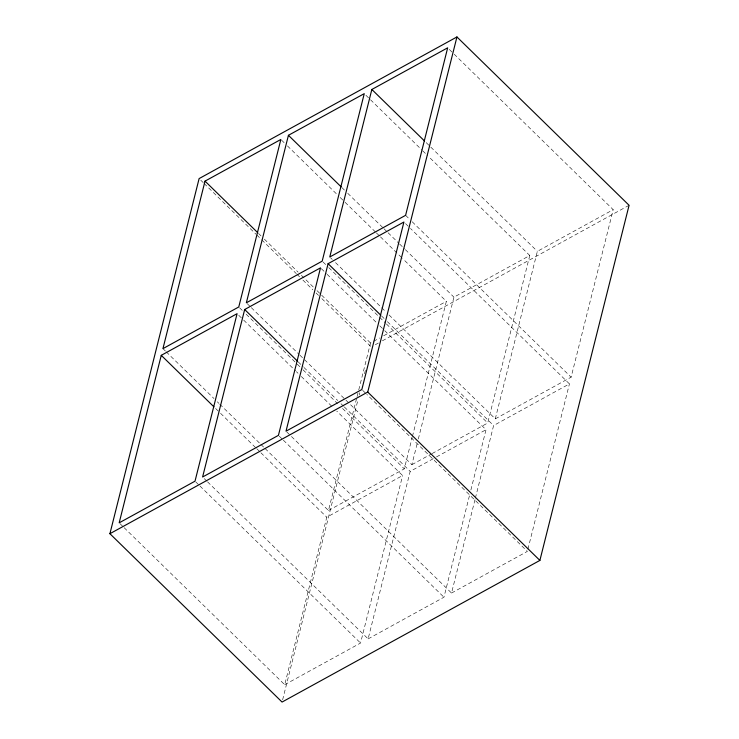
<?xml version="1.0" encoding="UTF-8"?>
<svg xmlns="http://www.w3.org/2000/svg" width="739" height="739" viewBox="0 0 739 739"><rect width="100%" height="100%" fill="white"/><g stroke="black" fill="none" stroke-linecap="round" stroke-linejoin="round"><path stroke-width="0.55" stroke-dasharray="3.69 2.77" d="M124.124 527.674L284.709 684.711L326.777 517.198L402.607 475.537L336.735 411.115M265.052 448.49L328.467 510.501L356.789 397.711M357.076 396.594L358.48 391.014M358.757 389.896L370.535 342.988L372.558 341.88M282.621 699.815L358.073 399.42M359.2 394.949L359.754 392.723M364.53 373.731L365.371 370.387M284.709 684.711L360.54 643.05L402.607 475.537M328.467 510.501L404.298 468.84L412.15 437.571M412.427 436.453L446.365 301.336L402.727 258.65M207.539 481.846L368.114 638.884L410.191 471.371L435.474 457.487M346 400.252L411.872 464.674L417.202 443.455M418.329 438.994L453.949 297.17L529.78 255.509L428.491 156.456M368.114 638.884L443.945 597.223L469.755 494.483M470.872 490.022L486.022 429.719L384.733 330.666M432.093 453.561L487.703 423.013L529.78 255.509M286.834 432.001L451.529 593.057L475.094 499.25M475.371 498.132L493.606 425.553L569.436 383.892L410.505 228.471M389.056 314.962L495.287 418.847L537.364 251.343L613.194 209.682L454.263 54.261M527.923 549.16L569.436 383.892M495.287 418.847L571.118 377.186L613.194 209.682M373.574 341.326L379.634 337.991M383.68 335.774L446.365 301.336M375.301 344.716L378.34 343.044M382.377 340.827L629.083 205.294M411.872 464.674L431.086 454.125M436.481 456.933L486.022 429.719M451.529 593.057L527.36 551.396L366.784 394.367M449.321 49.43L453.441 53.457M426.191 142.627L537.364 251.343M365.907 95.257L421.904 150.017M422.726 150.821L427.669 155.652M405.6 215.326L408.889 218.55M412.186 221.765L571.118 377.186M405.563 223.631L409.683 227.658M341.954 187.651L344.429 190.062M347.718 193.285L383.135 227.908M383.957 228.72L387.245 231.935M388.077 232.739L398.774 243.214M399.605 244.018L404.538 248.849M405.369 249.653L453.949 297.17M281.67 140.271L284.146 142.692M287.434 145.906L336.845 194.228M340.143 197.452L344.254 201.479M345.076 202.283L375.551 232.074M376.373 232.887L379.67 236.101M380.493 236.905L401.896 257.846M330.592 257.791L332.236 259.398M335.534 262.622L385.767 311.747M381.61 316.033L384.086 318.444M387.375 321.668L493.606 425.553M323.008 261.957L327.95 266.788M328.772 267.592L385.592 323.155M386.414 323.959L487.703 423.013M321.326 268.654L326.268 273.485M327.091 274.289L376.502 322.61M379.791 325.834L383.911 329.862M258.548 233.469L261.015 235.889M264.313 239.113L298.076 272.128M301.364 275.351L313.715 287.425M317.013 290.649L370.535 342.988M200.768 180.205L203.234 182.616M204.056 183.429L255.953 234.171M256.775 234.974L260.895 239.002M261.717 239.806L296.311 273.633M297.133 274.446L299.6 276.857M302.898 280.081L312.782 289.743M316.07 292.967L318.546 295.388M321.844 298.602L371.255 346.933M362.664 390.34L365.962 393.554M247.177 303.618L250.475 306.833M251.297 307.646L299.055 354.351M299.886 355.154L345.178 399.448M298.196 361.851L303.138 366.683M303.96 367.495L337.723 400.51M341.021 403.734L343.487 406.145M344.319 406.949L410.191 471.371M239.593 307.784L242.891 310.999M246.179 314.223L296.413 363.348M297.244 364.151L302.177 368.983M303.008 369.786L337.594 403.614M342.536 408.445L404.298 468.84M238.734 315.285L242.854 319.313M243.676 320.116L295.554 370.849M296.376 371.662L298.029 373.269M301.318 376.493L333.437 407.9M279.25 436.167L282.547 439.382M283.37 440.195L443.945 597.223M162.94 348.632L165.416 351.053M166.238 351.856L213.996 398.561M217.294 401.785L218.938 403.392M219.76 404.205L260.11 443.659M260.941 444.462L264.229 447.686M215.612 408.482L219.723 412.51M220.555 413.313L255.962 447.945M256.784 448.749L260.082 451.972M260.904 452.776L326.777 517.198M204.241 478.632L206.717 481.043M195.835 481.985L199.133 485.209M199.955 486.013L360.54 643.05M120.004 523.646L123.302 526.87"/><path stroke-width="1.11" d="M109.917 533.706L199.114 178.589L456.942 36.95L629.083 205.294L539.886 560.411L282.058 702.05L109.917 533.706L367.745 392.067L456.942 36.95M161.259 355.339L119.182 522.842L195.013 481.181L237.09 313.678L161.259 355.339L213.959 406.875M205.017 181.129L162.94 348.632L238.771 306.971L280.848 139.468L205.017 181.129L257.717 232.665M244.674 309.512L202.597 477.015L278.427 435.354L320.504 267.851L244.674 309.512L297.374 361.048M288.432 135.302L246.355 302.805L322.186 261.153L364.262 93.641L288.432 135.302L341.132 186.838M328.088 263.684L286.011 431.188L361.842 389.536L403.919 222.023L328.088 263.684L380.788 315.22M371.846 89.474L329.77 256.987L405.6 215.326L447.677 47.813L371.846 89.474L424.546 141.02M367.745 392.067L539.886 560.411"/></g></svg>
